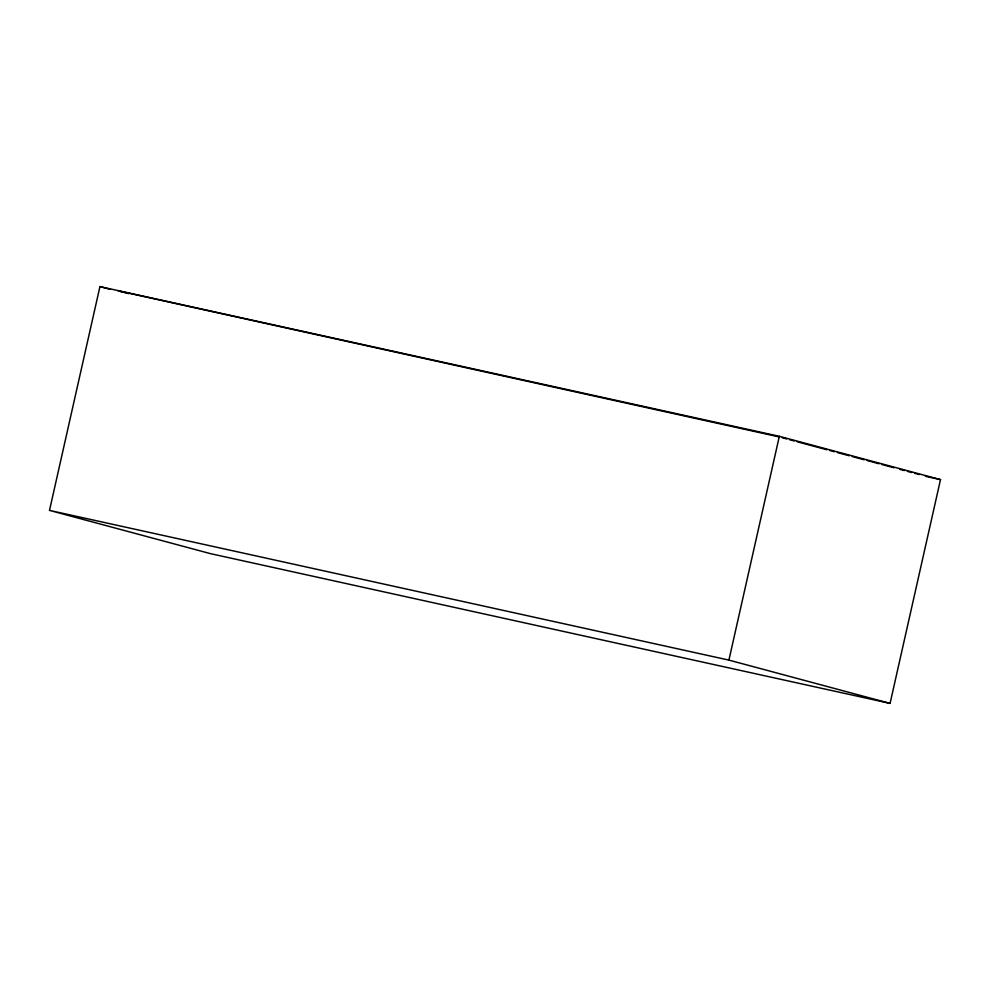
<?xml version="1.0" encoding="UTF-8"?>
<svg xmlns="http://www.w3.org/2000/svg" width="990" height="990" viewBox="0 0 990 990"><rect width="100%" height="100%" fill="white"/><g stroke="black" fill="none" stroke-linecap="round" stroke-linejoin="round"><path stroke-width="1.49" d="M49.5 510.394L99.928 286.605L779.34 436.305L940.5 479.606L890.072 703.395L210.66 553.695L49.5 510.394L728.912 660.107L890.072 703.395M728.912 660.107L779.34 436.305M925.403 476.277L940.5 479.606M779.291 436.949L118.132 290.837L128.552 293.646M782.273 437.753L786.741 438.954M789.723 439.758L794.19 440.958M797.173 441.75L826.972 449.757M829.942 450.561L834.409 451.762M837.391 452.566L849.309 455.759M852.291 456.563L864.208 459.768M867.191 460.56L879.108 463.766M882.09 464.57L894.007 467.763M899.96 469.371L904.427 470.572M907.409 471.364L911.877 472.564M914.859 473.368L919.326 474.569M99.928 286.605L110.385 289.414"/></g></svg>
